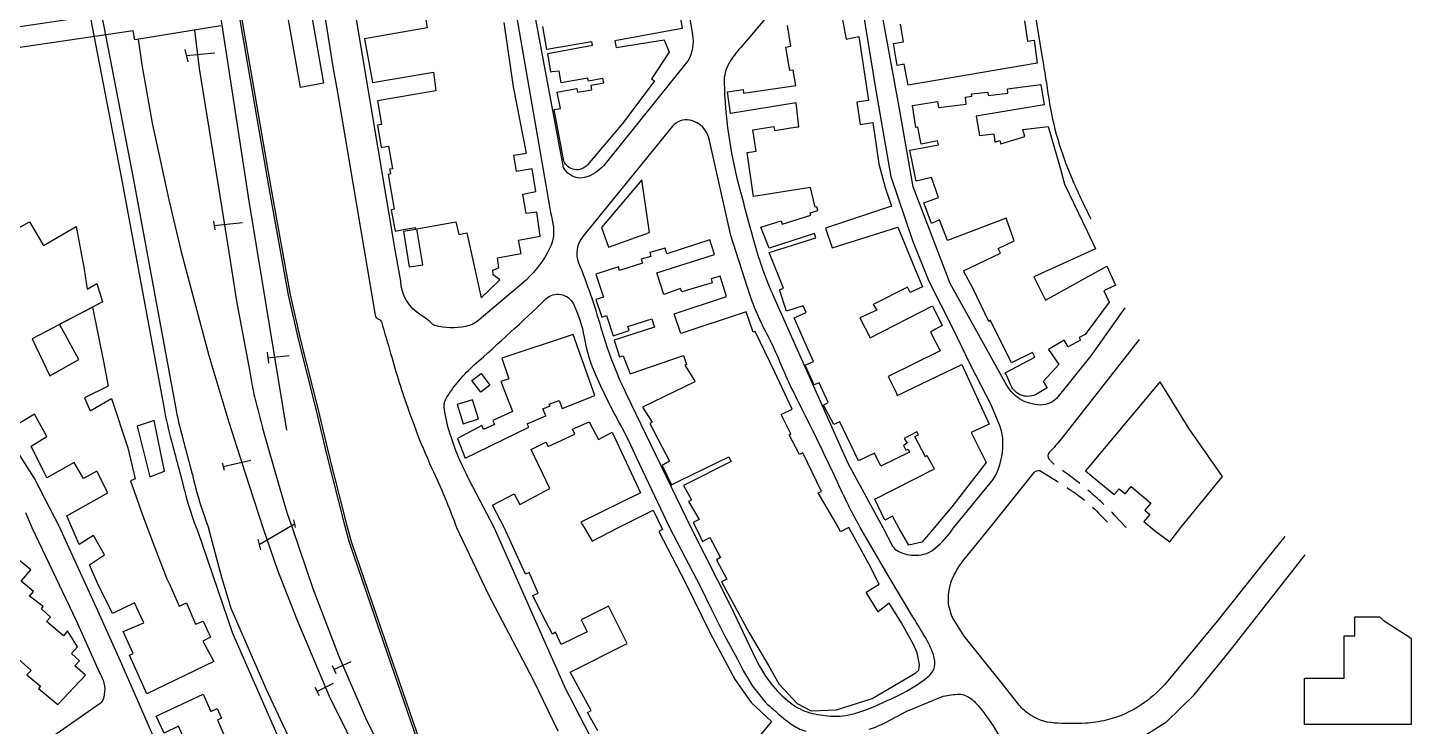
# Model space of a CAD drawing. Header units: metres. Extents: x 320405 to 332543, y 7395686 to 7410003.
# Drawn here: x 321026.5 to 321350.2, y 7406453.5 to 7406617 of the extents above; entities that cross this region are included whole.
import ezdxf

# ---------------------------------------------------------------- set-up
doc = ezdxf.new("R2010")
doc.units = ezdxf.units.M
doc.header["$LTSCALE"] = 10
doc.header["$MEASUREMENT"] = 0
doc.linetypes.add('DASHED', pattern=[0.75, 0.5, -0.25])
for name, color, linetype in [('Canaleta de Drenagem', 151, 'Continuous'), ('Edificações', 30, 'Continuous'), ('Estação', 45, 'Continuous'), ('Hidrografia', 140, 'Continuous'), ('Linha Férrea', 20, 'Continuous'), ('Portico', 45, 'Continuous'), ('Vias Primárias', 230, 'Continuous'), ('Vias Secundárias', 230, 'DASHED')]:
    doc.layers.add(name, color=color, linetype=linetype)

msp = doc.modelspace()

# ---------------------------------------------------------------- linework, layer by layer
at = {"layer": 'Canaleta de Drenagem'}
for points in [[(321026.7301007207, 7406893.870447836), (321032.0495267364, 7406872.56865732), (321038.7773382111, 7406845.364687771), (321044.9729443258, 7406814.046164319), (321050.4497865588, 7406777.092144434), (321055.5611556316, 7406747.24713417), (321062.3367413757, 7406704.586903598), (321076.3759270247, 7406617.35676686), (321082.9587435921, 7406579.482758415), (321087.4836835092, 7406554.362788773), (321089.9098997758, 7406543.74416422), (321093.9238938827, 7406527.687652464), (321096.4812505186, 7406516.863526815), (321100.5721611991, 7406500.866946368), (321101.7256709314, 7406496.529310475), (321110.6360498993, 7406470.543188872), (321119.2984804095, 7406445.429470213), (321122.4441771718, 7406438.358200908), (321131.2083668756, 7406421.470464563), (321153.079427363, 7406389.837047795), (321161.713432183, 7406379.200920487)], [(321027.2152042194, 7406893.991586581), (321032.5347675683, 7406872.689246111), (321039.2655450385, 7406845.47328353), (321045.4657760733, 7406814.131381305), (321050.9435600317, 7406777.171007296), (321056.0544912217, 7406747.328553807), (321062.8304707859, 7406704.665843676), (321076.8690773179, 7406617.439305185), (321083.4510956306, 7406579.569889471), (321087.9737065313, 7406554.462849243), (321090.3962052755, 7406543.86049487), (321094.4097519388, 7406527.805772947), (321096.9667981649, 7406516.982961121), (321101.0559803508, 7406500.993139561), (321102.2043510537, 7406496.674828377), (321111.108870315, 7406470.70579595), (321119.7641031021, 7406445.612944599), (321122.8949004438, 7406438.575167974), (321131.6376082906, 7406421.728825066), (321153.4797544468, 7406390.137228817), (321162.1016293409, 7406379.516044219)]]:
    msp.add_lwpolyline(points, dxfattribs=at)
at = {"layer": 'Edificações'}
msp.add_lwpolyline([(321177.2943305583, 7406631.160769588), (321179.6522982148, 7406616.742739253), (321163.9009257425, 7406613.881322326), (321164.1913499059, 7406612.282611166), (321175.4248409132, 7406614.119577156), (321176.5832976485, 7406611.182673551), (321172.4468186246, 7406604.947945656), (321173.152270965, 7406604.479907779), (321165.7690130444, 7406594.613347507), (321157.4960549958, 7406584.854335286, -0.5638083321284324), (321151.9403148396, 7406585.746021681), (321149.7022492094, 7406597.79558282), (321151.20187072, 7406598.074120048), (321150.4240102125, 7406601.852991817), (321155.0032501882, 7406602.728165502), (321155.1630312685, 7406601.892130412), (321158.5089464867, 7406602.39791128), (321158.342537723, 7406603.498762756), (321161.2868165644, 7406604.006721128), (321161.1084892158, 7406605.040359844), (321157.7198418059, 7406604.455737287), (321157.6014414639, 7406605.142021126), (321151.3293262541, 7406604.059931554), (321150.8554023334, 7406606.806936523), (321149.2655534772, 7406606.582704049), (321148.9440968959, 7406606.528447999), (321148.2344663301, 7406610.916111216), (321158.6666421685, 7406612.874046953), (321158.5276517541, 7406613.614608768), (321148.0039880266, 7406611.864412621), (321147.0214226283, 7406617.193300368)], format="xyb", dxfattribs=at)
for points in [[(321119.618765397, 7406619.255030288), (321120.0251350375, 7406616.888994693), (321105.3412410235, 7406614.338960318), (321107.2153935432, 7406604.082207806), (321121.4443961689, 7406606.52608904), (321122.0387875829, 7406602.150220616), (321108.3495894047, 7406599.83844107), (321109.3382200217, 7406594.325554544), (321108.3806692908, 7406594.153836159), (321109.265437399, 7406588.904667407), (321110.9394377079, 7406589.204255164), (321111.8793476451, 7406583.952339851), (321111.1638507936, 7406583.814034491), (321111.3760827765, 7406582.716092119), (321110.8339835476, 7406582.611304475), (321112.2859162176, 7406574.463122128), (321111.5641552145, 7406574.326302522), (321112.5163945211, 7406569.304079409), (321114.0935965701, 7406569.603125021), (321117.1744823372, 7406570.209919557), (321117.2686673624, 7406569.731712707), (321114.4754601, 7406569.249823358), (321115.815873391, 7406560.948647625), (321118.9843064831, 7406561.460263084), (321117.5565911038, 7406569.900895964), (321126.6786797438, 7406571.502628936), (321127.3883103095, 7406568.582238041), (321129.2745932657, 7406568.924287055), (321132.6043982282, 7406553.744387696), (321137.0077468669, 7406557.957487969), (321135.4368552724, 7406559.113377742), (321135.3883335246, 7406560.22208834), (321136.765138126, 7406560.738700299), (321136.4194206716, 7406563.055197761), (321141.9690956082, 7406564.116729185), (321141.3625737578, 7406567.199888231), (321146.4094952199, 7406568.192723209), (321145.6324875886, 7406573.814408479), (321143.1795042827, 7406573.475366598), (321142.3390739374, 7406578.022790835), (321145.3918543577, 7406578.586989197), (321144.5286178198, 7406583.880085335), (321140.9018764505, 7406583.288610028), (321140.2772522527, 7406587.118610016), (321143.265472054, 7406587.605950591), (321140.1737909298, 7406603.079650351), (321137.9903122652, 7406618.181704071)], [(321217.0481148961, 7406619.264352213), (321217.9845316563, 7406614.299514591), (321220.9773549329, 7406614.863990227), (321223.2430236507, 7406599.944594213), (321220.4878537758, 7406599.526192409), (321221.280029819, 7406594.30972453), (321224.2364018192, 7406594.758681013), (321225.6691110544, 7406585.080795323), (321227.1186982784, 7406579.574985672), (321228.6107420325, 7406575.149579115), (321213.1747609228, 7406570.070740992), (321214.7577829538, 7406565.400002728), (321230.1088510044, 7406570.266534566), (321234.0391125996, 7406560.554701519), (321235.8890042454, 7406556.3156527), (321232.9595037047, 7406554.940379767), (321232.3462161286, 7406556.246757753), (321224.3529586382, 7406552.163885355), (321225.171763137, 7406550.807484091), (321221.2293711053, 7406549.014675464), (321223.6372628538, 7406544.386398457), (321238.1877220608, 7406551.831272176), (321240.492505095, 7406547.224225797), (321238.914308542, 7406546.434695946), (321237.7085697986, 7406545.686184712), (321239.9951571766, 7406541.348059627), (321227.852589719, 7406535.283176759), (321229.7883235998, 7406531.407623061), (321229.9450901048, 7406530.853052285), (321245.0899407258, 7406538.161106397), (321251.482681036, 7406524.172481192), (321247.2067019856, 7406522.200391702), (321250.7912461255, 7406515.208438059), (321242.7002446325, 7406504.784199478), (321237.3749827798, 7406498.417369896), (321235.7360923256, 7406496.571222236), (321232.628634035, 7406495.873503415), (321230.3999814931, 7406499.719515109), (321228.8048290247, 7406502.64462392), (321227.0641113119, 7406501.726988979), (321224.71080653, 7406506.643058949), (321238.6486786678, 7406513.712858231), (321236.932221829, 7406516.779504566), (321236.5282219304, 7406516.553378591), (321234.0573082548, 7406521.259167174), (321234.8926375866, 7406521.697781581), (321234.5323243149, 7406522.383988508), (321231.5920067079, 7406520.840087659), (321232.249873139, 7406519.704613378), (321231.3945267726, 7406519.209046309), (321231.9284165576, 7406518.048624357), (321232.4827756418, 7406518.303675248), (321232.8032680736, 7406517.607077443), (321226.1300676614, 7406514.314392705), (321224.6156218795, 7406517.383681452), (321220.8988399802, 7406515.549750162), (321216.5166963218, 7406524.724477532), (321215.1035004091, 7406524.068687009), (321212.6774130054, 7406528.619118378), (321213.8116088668, 7406529.227729728), (321211.652391077, 7406533.86308361), (321210.5424560895, 7406533.337035816), (321208.4014339549, 7406538.00777408), (321210.3483690973, 7406538.81925588), (321208.3104556771, 7406543.388558919), (321205.8540421808, 7406549.064213597), (321208.6714124664, 7406550.283566568), (321207.9783728116, 7406551.88486609), (321204.0587375015, 7406550.632921146), (321202.3726067552, 7406555.61740092), (321203.3309112806, 7406555.999552232), (321200.0011063181, 7406564.36677881), (321210.9003039813, 7406567.784909993), (321210.5930350918, 7406568.764680571), (321200.0193019733, 7406565.355182513), (321198.0481059579, 7406570.278329359), (321202.772911177, 7406571.745601683), (321203.0148789227, 7406570.966434483), (321209.7484236211, 7406573.057514077), (321209.5772127375, 7406573.608835098), (321211.3561836695, 7406574.161288521), (321211.1429127222, 7406575.003323674), (321210.7694109005, 7406574.908723007), (321209.6569341868, 7406579.570267755), (321196.331649119, 7406577.454281784), (321194.8699314576, 7406587.736982841), (321196.9541257094, 7406588.033257481), (321196.155757782, 7406593.068229547), (321201.1084288484, 7406593.853547456), (321201.2623154368, 7406592.883049209), (321206.5113442317, 7406593.715358938), (321206.9397162944, 7406593.747609657), (321206.2725422578, 7406599.392597873), (321190.9639307372, 7406596.83784558), (321190.266430608, 7406601.930837454), (321193.935887807, 7406602.480474836), (321194.0086704297, 7406601.661916161), (321206.2118900726, 7406603.442929993), (321205.6053682221, 7406607.042700998), (321204.8504512479, 7406606.915505785), (321203.9221117539, 7406612.425298374), (321205.086666106, 7406612.621512983), (321204.2705174306, 7406617.465441259)], [(321259.7442192982, 7406618.569942887), (321260.392722408, 7406613.827116778), (321261.9788801711, 7406614.043997646), (321262.7033352805, 7406608.682177309), (321232.4803514425, 7406603.487750209), (321231.5402425732, 7406608.427409767), (321229.9148171798, 7406608.118061155), (321229.0716986395, 7406613.213737009), (321231.4102786017, 7406613.600672948), (321230.7153728558, 7406617.77832213)], [(321011.8272504217, 7406563.144098807), (321026.9749249647, 7406571.549897823), (321030.2588673225, 7406565.990803972), (321037.9012305142, 7406570.435852044), (321039.7936460378, 7406560.429493422), (321040.4615418055, 7406555.759862835), (321042.7435742391, 7406557.094031956), (321044.0236967484, 7406552.813535104), (321041.6856639255, 7406551.571358981), (321027.6056417756, 7406544.158821437), (321031.7244207068, 7406535.486657711), (321038.5147827088, 7406539.266825033), (321034.0129344099, 7406547.531990647), (321041.6856639255, 7406551.571358981), (321044.2476320331, 7406538.822093401), (321045.3646575506, 7406533.065275175), (321039.7987490318, 7406530.34131326), (321041.1345405673, 7406527.283815508), (321046.1438913705, 7406530.174545342), (321049.934355593, 7406518.632040256), (321051.659830311, 7406511.349617774), (321050.6007270898, 7406510.876094833), (321053.516193513, 7406502.690676914), (321056.1869150394, 7406495.45727956), (321059.1035080977, 7406488.004815662), (321059.7704760483, 7406486.567363844), (321061.9819943822, 7406481.588838863), (321063.6669102384, 7406482.360146929), (321065.7753083287, 7406477.361491229), (321067.6006559305, 7406478.062689753), (321069.2856380593, 7406474.346316959), (321067.4953486894, 7406473.399709262), (321070.0949596623, 7406468.650019764), (321054.4237974561, 7406461.057774968), (321050.3464389313, 7406470.073707429), (321051.2097727442, 7406470.522099192), (321048.8562321212, 7406475.613727361), (321053.723030454, 7406477.636284549), (321051.5087949415, 7406482.335840569), (321046.3606029363, 7406479.847853969), (321042.8476222997, 7406486.952605468), (321040.9700518497, 7406491.267950888), (321044.5117948165, 7406493.591515146), (321041.9406810831, 7406498.11236916), (321038.6072993283, 7406496.031559192), (321035.6702280212, 7406502.735242869), (321045.2992464449, 7406508.071970904), (321042.6832661275, 7406513.130761001), (321039.5663971206, 7406511.463030268), (321037.3957027392, 7406515.187625469), (321030.9948913745, 7406511.574200288), (321027.3747478627, 7406518.982149782), (321030.9925718317, 7406521.316977963), (321028.0983126565, 7406526.48693808), (321023.3673069837, 7406523.596208246)], [(321159.9260788759, 7406452.393163483), (321157.457555205, 7406456.678454591), (321158.3391802693, 7406457.148059645), (321153.4542895029, 7406466.153991187), (321166.7372504901, 7406472.846050084), (321162.4431141267, 7406481.556696731), (321155.9779520188, 7406478.386765956), (321157.3884991035, 7406475.569058304), (321151.3347576074, 7406472.633942943), (321150.0417782039, 7406475.510367338), (321149.2776545483, 7406475.040736508), (321146.9854823992, 7406479.50212629), (321144.6945694305, 7406484.036306272), (321145.928831266, 7406484.623319034), (321143.8717282069, 7406489.436931938), (321143.0028937641, 7406489.068624862), (321139.6517509391, 7406496.385045317), (321138.0024427027, 7406500.000000001), (321135.2427682802, 7406505.185222461), (321140.3119625089, 7406507.883144443), (321141.6411264336, 7406505.38574454), (321148.7093501836, 7406509.147588211), (321144.2920742985, 7406518.206674591), (321147.7795749418, 7406519.980611548), (321148.2949322502, 7406518.967436341), (321154.5119674886, 7406521.853624771), (321153.9700246326, 7406523.021004488), (321157.8720985437, 7406524.698528986), (321160.1040989552, 7406520.570351228), (321163.295260052, 7406522.295730633), (321169.8751659757, 7406508.122126066), (321155.9736851491, 7406501.238684524), (321156.7379026823, 7406500), (321158.5779606276, 7406496.774385256), (321164.76825199, 7406500.000000002), (321172.8228621716, 7406504.036409564), (321175.0725099561, 7406499.547262547), (321174.1883508136, 7406499.059724349), (321180.3561475405, 7406487.20842797), (321186.1603062364, 7406475.232042765), (321192.0726218972, 7406464.32219897), (321195.7976750141, 7406459.063364699), (321200.5060817131, 7406454.567796515), (321197.9898417341, 7406451.471893168)], [(321024.3044685288, 7406469.229170978), (321027.3569867925, 7406466.503739855), (321026.3394365229, 7406465.533676392), (321029.5364954363, 7406462.842346345), (321029.0739786113, 7406462.288017002), (321033.5602393872, 7406458.592548192), (321040.0814681572, 7406465.429182244), (321037.5839833381, 7406467.600258249), (321038.6477256449, 7406468.755106751), (321036.7977246173, 7406470.510448636), (321038.1852088199, 7406472.034841441), (321035.8714317869, 7406475.837845916), (321034.9002060996, 7406474.636833373), (321030.9227204585, 7406477.96275788), (321031.847687836, 7406479.025200974), (321029.7651360792, 7406480.933933258), (321030.1813945945, 7406481.488262601), (321026.9439093644, 7406483.936503277), (321027.8688767418, 7406485.045161963), (321024.9967526318, 7406487.418498841), (321027.2630121746, 7406490.051524556), (321024.1642356012, 7406492.638360456)], [(321349.4607963768, 7406474.557542597), (321350.2085094819, 7406474.040910986), (321350.2085094819, 7406464.722570852), (321350.2085094819, 7406453.880052838), (321325.2466507307, 7406453.880052838), (321325.2466507307, 7406464.722570852), (321334.4773705274, 7406464.722570852), (321334.4773705274, 7406474.656139273), (321336.9976540306, 7406474.639554843), (321336.9976540306, 7406479.080515341), (321342.7782211497, 7406479.080515341), (321343.6482731057, 7406478.292010291), (321346.5340679775, 7406476.437926218), (321349.4607968485, 7406474.557542606)], [(321064.483323015, 7406447.446806408), (321061.8412312734, 7406453.503781111), (321058.4319673342, 7406451.868012082), (321056.6270979814, 7406455.807214652), (321067.6057589245, 7406460.990784269), (321069.3774256796, 7406456.937705243), (321070.8993108165, 7406457.613257078), (321071.8522452523, 7406455.327789106), (321070.9433821289, 7406454.905559544), (321074.0462676066, 7406447.835476182)]]:
    msp.add_lwpolyline(points, dxfattribs=at)
msp.add_lwpolyline([(321233.5478298999, 7406598.710858803), (321239.37043967, 7406599.680390837), (321239.6059184919, 7406598.266202092), (321246.0846365616, 7406599.088292198), (321245.8813567028, 7406600.690297726), (321247.4141052323, 7406600.884789504), (321247.3417255046, 7406601.455198814), (321251.1672896734, 7406601.850632858), (321251.2493144375, 7406601.057097238), (321255.8557035821, 7406601.638326573), (321255.728332869, 7406602.647771613), (321263.5767267458, 7406603.648159401), (321264.3045529677, 7406598.88070383), (321248.4136804696, 7406596.238670065), (321249.1597023467, 7406591.7165462), (321252.5440942748, 7406592.119928141), (321252.7769217335, 7406590.166495695), (321253.9572901884, 7406590.522913088), (321254.1910898898, 7406589.748624858), (321259.8284217063, 7406591.471214494), (321259.333222489, 7406593.091799133), (321265.244661836, 7406593.785352997), (321268.0285971323, 7406584.182032051), (321269.1082060272, 7406580.299185999), (321274.342489602, 7406569.332386913), (321276.3015551809, 7406565.199491237), (321261.9391177483, 7406558.681688296), (321264.6199443294, 7406553.173519687), (321278.9520556703, 7406561.106697859), (321281.0445560561, 7406556.711957766), (321278.2480912154, 7406555.380456099), (321279.5152046149, 7406552.719221675), (321273.8875982137, 7406545.138906289), (321272.4804675197, 7406544.476038888), (321272.786739572, 7406543.825886527), (321269.9148800895, 7406542.256258734), (321269.0293581868, 7406543.801376695), (321265.3053140212, 7406541.666519054), (321267.7192709884, 7406538.121004099), (321264.0922703194, 7406534.17682512), (321265.002053096, 7406532.662373623), (321262.6790030531, 7406531.266838063, -0.4566859424655183), (321256.5532037104, 7406533.268626014, 0.01379784553598776), (321255.2309860755, 7406536.18429899), (321262.1695960518, 7406539.807659583), (321261.5651736293, 7406540.965107578), (321256.6805732995, 7406538.547975628), (321251.7939897994, 7406548.422905035), (321251.359320786, 7406548.207810189), (321247.6858542478, 7406555.799040741), (321245.4295929624, 7406560.059320188), (321254.1028554328, 7406564.204010658), (321253.5730684766, 7406565.312653476), (321257.3206826678, 7406567.103525236), (321255.4553991603, 7406572.368366785), (321241.7055487968, 7406567.12911947), (321239.8640243233, 7406571.962005651), (321237.9269176647, 7406571.111041788), (321236.1680042967, 7406575.984650502), (321239.5948527548, 7406577.201873201), (321237.9343594747, 7406581.876661833), (321234.3969604913, 7406581.006873615), (321232.9352428308, 7406588.246517925), (321239.5766570996, 7406589.52507355), (321239.4017313998, 7406590.433719224), (321235.5272418201, 7406589.687831338), (321234.7563740535, 7406593.692078071), (321234.2875058145, 7406593.601815049)], format="xyb", close=True, dxfattribs=at)
for points in [[(321160.8076643022, 7406570.219355391), (321162.4210124258, 7406565.600514219), (321172.0040576728, 7406568.987978941), (321170.1723616831, 7406581.36543534)], [(321216.1891745226, 7406500), (321211.4158475548, 7406508.084382727), (321212.2346520536, 7406508.407560071), (321207.8534366543, 7406517.49082715), (321207.0852815378, 7406517.088528158), (321204.6767541755, 7406521.687402765), (321205.0776942112, 7406521.889009152), (321202.801101496, 7406526.416530226), (321205.411281229, 7406527.644868427), (321201.3293891717, 7406536.318759637), (321196.737665721, 7406545.871491008), (321196.2467360599, 7406545.700338464), (321194.596996625, 7406550.432409654), (321179.3429720709, 7406545.358289449), (321177.7660152577, 7406549.962976869), (321190.0116914306, 7406554.055770247), (321188.5064627989, 7406558.811858931), (321186.404187116, 7406558.188102453), (321186.681886469, 7406557.252159312), (321179.5739888542, 7406555.143207942), (321179.2823198857, 7406555.933501388), (321175.3641887279, 7406554.487459693), (321173.7068731961, 7406559.573113387), (321187.198663078, 7406563.902043662), (321186.1178211467, 7406567.270656993), (321176.0431792061, 7406564.038141301), (321175.6795800906, 7406565.331592925), (321172.0621956853, 7406564.314718582), (321172.3255142542, 7406563.378375106), (321170.0797056858, 7406562.746808684), (321170.3623423552, 7406561.870107548), (321164.9949448729, 7406560.1397307), (321164.7257954599, 7406560.974596171), (321159.4793814486, 7406559.283222769), (321161.2073176226, 7406553.923395929), (321159.483696415, 7406553.367723606), (321160.8284630955, 7406549.196437269), (321161.9740910035, 7406549.565772317), (321163.4956128189, 7406544.846215199), (321167.2292931617, 7406546.049903586), (321166.9236154634, 7406546.998074912), (321172.5311059902, 7406548.805854529), (321173.1646406948, 7406546.840714631), (321163.7331708162, 7406543.800135439), (321164.9623389821, 7406539.892582097), (321165.8330389702, 7406540.16647131), (321167.4915351011, 7406535.922454573), (321179.9312982662, 7406540.229913194), (321180.6682738814, 7406538.101557957), (321180.2400924017, 7406537.953293558), (321182.5150813516, 7406534.367900777), (321182.6363857221, 7406534.087184689), (321170.372513894, 7406528.168557262), (321172.5863186503, 7406524.606529596), (321172.0889707319, 7406524.283352252), (321176.7106672376, 7406515.486795188), (321174.9456886509, 7406514.500750443), (321177.1837542811, 7406509.99513929), (321178.9852699524, 7406510.890003531), (321190.5818219706, 7406516.508224313), (321191.1193724658, 7406515.39866801), (321179.9858852327, 7406509.785191963), (321181.7993855672, 7406506.418957871), (321181.1067861754, 7406506.045831941), (321183.6553424317, 7406501.882680254), (321182.1814943338, 7406501.144326175), (321183.1822553882, 7406499.33028692), (321184.3991768326, 7406496.717060395), (321186.0854844144, 7406497.652765026), (321188.6337340834, 7406492.936815745), (321187.6593935817, 7406492.450250368), (321190.059855241, 7406487.874726376), (321188.8256596781, 7406487.26273709), (321195.3487440823, 7406475.34795549), (321199.8113455221, 7406467.700112795), (321202.2471305039, 7406463.433302769), (321206.5651250213, 7406458.767486965), (321209.787897723, 7406457.083234094), (321215.7462728756, 7406457.307790834), (321224.1114055894, 7406459.932465266), (321234.2744490277, 7406465.934898868), (321234.9864823803, 7406466.608594862), (321235.1363248422, 7406467.918586501), (321234.6491545913, 7406470.650822373), (321233.862233144, 7406472.409953266), (321230.972480509, 7406477.649352761), (321228.0970427664, 7406482.256451823), (321225.5210911296, 7406480.281991843), (321222.6456533871, 7406484.889090905), (321225.6961171986, 7406486.714001045), (321223.2998307162, 7406491.500601155), (321218.6456350449, 7406500.000000001), (321216.6497679145, 7406498.970283131)], [(321127.0607885094, 7406520.825118769), (321128.9046149366, 7406516.189764886), (321143.7886611614, 7406523.493101081), (321143.4039758505, 7406524.277081689), (321147.731053194, 7406526.118622135), (321147.0394136764, 7406527.743771174), (321148.7313449252, 7406528.463832217), (321148.5559229106, 7406528.843219456), (321150.8728363821, 7406529.68300876), (321151.5404569173, 7406527.841095551), (321159.2489031451, 7406530.84361645), (321154.1480543781, 7406545.164854835), (321137.4505078178, 7406539.647250391), (321139.062378366, 7406534.769357493), (321137.2190781375, 7406534.160249952), (321139.8583995672, 7406527.375947133), (321139.9493778441, 7406527.151846055), (321135.3155509029, 7406525.012270496), (321135.7412508681, 7406524.090302604), (321133.1839435037, 7406522.909517823), (321132.7655481214, 7406523.815665674)], [(321130.4573108759, 7406534.412720992), (321132.618299467, 7406536.032293817), (321134.6665725214, 7406533.299292477), (321132.5055839304, 7406531.679719652)], [(321296.3289067028, 7406500.000000001), (321306.0757128494, 7406511.901177934), (321298.21518966, 7406523.049616842), (321291.4646014581, 7406534.04944135), (321291.1128187841, 7406533.794673808), (321274.0210330216, 7406513.2174769), (321280.7049038196, 7406507.683359745), (321281.8444236227, 7406509.059623189), (321283.2798646063, 7406507.871105515), (321284.696352212, 7406509.581878865), (321289.268992357, 7406505.678244833), (321287.8826883361, 7406504.054355563), (321289.0446710142, 7406503.062378285), (321287.6086142341, 7406501.38020961), (321290.0392751079, 7406499.344440673), (321293.7536885848, 7406496.590811668)], [(321126.981940669, 7406528.753579025), (321128.4083209262, 7406524.249180187), (321132.0100068143, 7406525.389703891), (321130.5836265571, 7406529.894102729)], [(321052.1583994578, 7406523.720420703), (321055.1002423957, 7406511.859999775), (321058.5801529799, 7406513.185791837), (321056.140590457, 7406525.010358952)]]:
    msp.add_lwpolyline(points, close=True, dxfattribs=at)
at = {"layer": 'Estação'}
for points in [[(321090.9359509858, 7406631.501637484), (321095.770326213, 7406603.933593407), (321090.3277517799, 7406602.979175062), (321087.0877914785, 7406621.455061644)], [(321071.7289245999, 7406617.413108784), (321051.5693767825, 7406614.116388215), (321051.2328012846, 7406616.174557751), (321010.9361149054, 7406610.248525899), (321011.4758170125, 7406606.578581644), (320996.0763295544, 7406604.195437824), (321000.0000000001, 7406575.293475596), (320990.9815460062, 7406574.125791031), (320984.3461969551, 7406613.822348358), (321009.9960060362, 7406617.759450461), (321010.403843615, 7406615.102431222), (321050.5359265609, 7406621.047838915)]]:
    msp.add_lwpolyline(points, dxfattribs=at)
at = {"layer": 'Hidrografia'}
for points in [[(321041.1444037824, 7406619.596012064), (321045.0588436459, 7406599.395559418), (321048.6654536612, 7406580.834771724), (321058.4584430594, 7406527.733137495, 0.02010023246894487), (321060.1196890533, 7406520.392721727, -0.002603958639679046), (321063.2118524772, 7406508.65343061, 0.02953641017878066), (321066.3117874762, 7406499.022489944), (321074.4417827824, 7406475.270164829), (321085.4079181947, 7406450.402593774), (321099.308474008, 7406425.021392995), (321109.2398945342, 7406408.605424139), (321124.9561884151, 7406384.951418326), (321135.4039391582, 7406371.042767745), (321136.1699184481, 7406370.961213851), (321136.9464350893, 7406373.02952267), (321128.4905751176, 7406384.836046888), (321110.0146880865, 7406411.870724511), (321096.9746163621, 7406433.376104838), (321089.2020274129, 7406447.545733035), (321082.2992669963, 7406462.196178657), (321074.1782164529, 7406481.046392056), (321071.9348209744, 7406488.28543426), (321068.8286255895, 7406500.000000001)], [(321043.8064821218, 7406620.050898617), (321047.7095347354, 7406599.909209833), (321051.3183397492, 7406581.337127835), (321061.1136676436, 7406528.222813313, 0.02010023246852007), (321062.7270157672, 7406521.094040063, -0.002603958639566853), (321065.8263424262, 7406509.327553972, 0.0295364101801504), (321068.8286255896, 7406500.000000001)]]:
    msp.add_lwpolyline(points, format="xyb", dxfattribs=at)
at = {"layer": 'Linha Férrea', "flags": 128}
for points in [[(321087.1614689828, 7406522.776757271), (321078.3131932152, 7406576.327819341), (321073.0248005775, 7406610.983017709), (321068.2112085083, 7406642.186208197), (321060.6104754391, 7406688.441958269), (321052.0630842114, 7406740.34972876), (321045.1435806474, 7406782.000294399), (321039.6724430447, 7406809.626004944)], [(321052.356628038, 7406614.245128573), (321053.2652748907, 7406608.217462441), (321055.6852970766, 7406594.585040003), (321059.5367108313, 7406576.66874853), (321062.4116244046, 7406564.49416258), (321068.9438647414, 7406540.260579657), (321073.5837569013, 7406524.660785647), (321077.3805836895, 7406512.674916394), (321081.5959105538, 7406499.776130117), (321084.9968489137, 7406489.986809854), (321089.4692865013, 7406478.448237118), (321097.088939398, 7406460.528476425), (321105.2724710509, 7406443.943675195)]]:
    msp.add_lwpolyline(points, dxfattribs=at)
msp.add_lwpolyline([(321065.5620853438, 7406616.404636471), (321066.687603455, 7406607.377673137), (321069.4654735327, 7406590.062916138), (321071.9582783403, 7406574.732043422), (321073.8627569526, 7406562.908942321), (321075.4215181107, 7406552.970649237), (321078.2600403735, 7406537.696391529, -0.005510536818014326), (321078.8847578801, 7406534.115492194, 0.02515028081864201), (321079.9037145898, 7406529.381062044, -0.003861830186120802), (321081.7960627647, 7406522.108392313), (321085.1198025085, 7406510.415033941), (321087.2547594244, 7406503.29097861), (321088.5223900927, 7406499.757258448), (321093.2708584508, 7406485.691574235), (321099.2644822648, 7406470.065819092), (321105.5644873498, 7406455.470823767), (321114.8862822411, 7406436.675905376)], format="xyb", dxfattribs=at)
at = {"layer": 'Portico'}
for points in [[(321063.2814775512, 7406611.832303531), (321063.9823260818, 7406608.986308681)], [(321063.6319018165, 7406610.409306105), (321070.3353484138, 7406611.039209943)], [(321070.0276821196, 7406571.66996614), (321070.3515916654, 7406569.639568419)], [(321070.1896368925, 7406570.65476728), (321076.7762754014, 7406571.367184105)], [(321082.5407187357, 7406540.997872564), (321082.8741831354, 7406538.429890225)], [(321082.7074509355, 7406539.713881394), (321087.6829022122, 7406540.236971544)], [(321072.0530722667, 7406515.144662506), (321072.5047779829, 7406513.430486435)], [(321072.2789251248, 7406514.28757447), (321078.7677458174, 7406515.716002438)], [(321080.6783582825, 7406496.004891992), (321088.918105945, 7406500.81623526)], [(321088.7196038561, 7406501.741537157), (321088.918105945, 7406500.81623526), (321089.0932103131, 7406500.000000001)], [(321080.3419079909, 7406497.264738736), (321081.0148085741, 7406494.745045247)], [(321097.7862046846, 7406467.673909106), (321098.5878569235, 7406465.832681787)], [(321098.1870308041, 7406466.753295447), (321102.1945753846, 7406468.594600903)], [(321094.219497174, 7406461.629793668), (321098.1067700316, 7406463.591157084)], [(321093.7385297178, 7406462.590452693), (321094.7004646303, 7406460.669134643)]]:
    msp.add_lwpolyline(points, dxfattribs=at)
at = {"layer": 'Vias Primárias'}
for points in [[(321137.2382251704, 7406640.898476537), (321148.040379338, 7406578.270481501, 0.007116498353115352), (321149.3989882842, 7406571.011965522, -0.1640241660618884), (321148.6893577185, 7406565.404720645, -0.09220840734731538), (321143.1942697475, 7406557.945693175), (321132.1191807473, 7406548.54288372, -0.1274630325731901), (321129.025919307, 7406547.047303893, -0.1115130315254819), (321121.8507658085, 7406547.228943714, -0.132670582751372), (321121.2199830841, 7406547.582787522, 0.05564771947360899), (321118.5452217208, 7406549.675183905, -0.2456524952817497), (321113.8022208456, 7406557.653182294), (321112.540655395, 7406564.982467035), (321076.7801270569, 7406778.010593135)], [(321283.1916434094, 7406551.423172317), (321275.2644028161, 7406540.123760052), (321267.6343579292, 7406530.621874331, -0.2321785372027628), (321263.4129658462, 7406528.645066923, -0.2834442990788788), (321255.2188556381, 7406533.905544868), (321242.3484619586, 7406557.049288862), (321233.6388081778, 7406579.709446319), (321230.4485032409, 7406597.944197219), (321222.1634147558, 7406643.632509694, -0.1809590304547518), (321223.3340019286, 7406650.114928254, -0.08494679719294398), (321231.2612425219, 7406659.409225607, -0.001810345467939485), (321238.4788525486, 7406665.384468043, 0.03473947949771877), (321241.6752227042, 7406668.406294162, -0.2285396580291023), (321246.7093540682, 7406670.401973239, -0.1981401687733624), (321253.1809422188, 7406667.170199794, -0.1509066080642049), (321255.3704861011, 7406662.225822318), (321263.879987671, 7406609.996117315, -0.002522257765718333), (321265.4023575177, 7406600.345617196, 0.06460368304447783), (321270.7640106808, 7406581.731073942, 0.01441157288548897), (321275.221946286, 7406572.219752385, 0.6156406955347205)], [(321179.9009721735, 7406628.207278628), (321182.066255182, 7406615.372184237, -0.1676418393838735), (321181.0472984724, 7406609.255404278), (321161.6264688009, 7406585.094949075, -0.1268661626630229), (321157.623424584, 7406582.106148378, -0.3920994846504183), (321151.8735974366, 7406584.259877689), (321141.5869868426, 7406639.372230247)], [(321093.9628910972, 7406633.043144003), (321097.9295440027, 7406607.802285707), (321098.978826805, 7406601.81053056), (321107.8219153937, 7406549.682260782, 0.2784122207821354), (321108.6103937998, 7406548.766984799, -0.2433643365095985), (321109.2896982739, 7406548.075809894, -0.007307012546525338), (321111.4489160636, 7406540.69698702, 0.0183668172172957), (321115.7309603319, 7406527.180153559), (321117.1540921298, 7406523.331123278, 0.01984108301392445), (321121.1047439324, 7406513.823729291, -0.01948160878424887), (321126.8606362985, 7406500.000000001), (321134.2234244419, 7406484.351077495), (321144.8230720991, 7406464.34511345), (321150.5783878518, 7406452.42422304)], [(321210.269521256, 7406632.396789313), (321193.2929746453, 7406612.267794563, 0.0547865920075279), (321190.6121480633, 7406608.630280217, 0.1390108048854596), (321189.4536913279, 7406604.082207806, 0.05712524791519791), (321192.838083257, 7406580.233135154, 0.003896283642597685), (321196.4832795821, 7406566.68799419, 0.03733730046798169), (321201.0928456495, 7406553.874130426), (321218.4211749341, 7406515.066900536), (321226.6031547049, 7406500.000000002), (321228.8778008573, 7406495.652503704, 0.1589190259502319), (321230.1347942117, 7406494.424942328, 0.1212457902150727), (321234.4364856571, 7406493.476375688, 0.1692213064817041), (321238.8309588127, 7406495.128177121, 0.0748265743143258), (321243.1612012396, 7406500.000000001), (321252.4045942491, 7406511.240669494, 0.05574882939931576), (321253.2779857153, 7406512.811736001, 0.1106991981819831), (321254.648725098, 7406520.542043723, 0.0874278693098912), (321253.9269640958, 7406523.778535086), (321251.8890506756, 7406528.682810264), (321247.1763758929, 7406537.932287402), (321243.0338316504, 7406546.46228213), (321237.4417001838, 7406557.565900821), (321233.6206125217, 7406567.030043203), (321228.5197637547, 7406582.009431071), (321225.0322631113, 7406602.263450634), (321220.6167840352, 7406629.075375437, 0.1888604362297143)], [(321163.4560915835, 7406440.909813323), (321152.4550967574, 7406462.175248897), (321135.643072702, 7406500.000000002), (321129.8204629319, 7406511.129798434, -0.04412110232865112), (321125.3625273267, 7406521.858342689, -0.03878829118007461), (321124.0099835983, 7406527.684970725, -0.1815756272830284), (321124.6104402309, 7406530.520439105, -0.06934609463141199), (321131.0092457598, 7406538.019568874, 0.009031127537758817), (321147.7856401606, 7406553.46131265, -0.5091551174887832), (321154.2087065633, 7406552.293628084, -0.0689428197734242), (321156.7136418074, 7406544.511423269, 0.06179017313395999), (321159.5157727599, 7406535.361022398, 0.02038920179376614), (321164.9865998561, 7406524.356479973, -0.02364012355290216), (321168.9471875438, 7406516.258174689), (321176.7167324554, 7406500.000000002), (321179.4010261073, 7406494.780954459), (321183.9065059517, 7406486.094639947), (321186.4633710653, 7406480.946614837), (321189.5726187174, 7406474.702354865), (321192.5663531404, 7406469.181589281), (321193.9680196901, 7406466.378393273), (321196.0955705763, 7406462.817498699), (321199.2256941132, 7406458.945776562, -0.003088621809632238), (321201.6812946174, 7406456.782845637, 0.02441281314348318), (321205.1295268747, 7406453.997383218, 0.08720655099460399), (321208.5464121687, 7406452.318568991, 0.05158046410045737)], [(321286.5153831532, 7406543.985375475), (321268.4210083691, 7406520.856511296, -0.02906432740342151), (321265.4872705769, 7406517.524935521, 0.3969619897517398), (321265.4508792656, 7406516.029355694, 2.611318511405996)], [(321320.5849646471, 7406497.888122065), (321316.6262357688, 7406492.978314408), (321304.8259927824, 7406478.031733297), (321292.4862241516, 7406463.181733235, -0.06288219588600247), (321287.0469626672, 7406458.489909885, -0.08720801148859048), (321278.8440654009, 7406454.903394397, -0.04635000779992634), (321273.9634823569, 7406454.187864658, -0.02954061017536439), (321266.6650742192, 7406454.232585267, -0.1423056109034136), (321260.6088143624, 7406456.428921327, -0.06757622213084907), (321258.2357233076, 7406458.709698144), (321254.4687858758, 7406463.461630116), (321245.5981916598, 7406474.568605448), (321242.9099078811, 7406478.919778905, -0.1143360886850649), (321241.9217163955, 7406483.402227325, -0.1195425356150459), (321243.354464818, 7406489.045040218, -0.04932900079815349), (321245.9072872999, 7406492.897739986), (321251.6949636834, 7406500.000000001), (321261.9512481848, 7406512.825889752, -0.2933783829317353), (321263.3280527871, 7406513.29060462)], [(321025.993559562, 7406503.482244574), (321027.49496645, 7406500.000000001), (321037.8782339046, 7406478.183345182), (321042.4821286345, 7406467.899332153, 0.008529234135033913), (321043.9016887996, 7406464.868099703, -0.2116836652699969), (321044.1006392952, 7406459.611043945, -0.1642989633913934), (321043.2685199006, 7406458.633222037), (321019.3702709108, 7406441.996665879)], [(321223.4057344111, 7406452.755258647, 0.04451806939434792), (321227.235895951, 7406454.379042039), (321232.2054168915, 7406457.029440486), (321240.6973954575, 7406460.499527738, -0.06297350577500695), (321244.4449150027, 7406460.96740583, -0.1036896738370151), (321245.8777959706, 7406460.664671795, -0.09834815755916479), (321248.2751428153, 7406458.985831793, -0.03515699733252246), (321249.9483946851, 7406456.972966218), (321252.4084354569, 7406453.550589541), (321255.7933773334, 7406447.749695096)]]:
    msp.add_lwpolyline(points, format="xyb", dxfattribs=at)
msp.add_lwpolyline([(321221.2536319792, 7406500.000000001, -0.0173977333498403), (321216.5409571966, 7406509.344066683, 0.009169893933112157), (321207.2187163457, 7406528.609682543, -0.01822829184224914), (321202.2270415109, 7406539.420790354, 0.02240732126555573), (321199.4552366519, 7406545.294597564, -0.04490409679818342), (321194.815344491, 7406556.393498339), (321191.0549090151, 7406568.287368201), (321186.0147124324, 7406590.515836212, 0.3168577716489753), (321181.3990811463, 7406595.321035123, 0.2767926514704077), (321177.3899717107, 7406593.865557593), (321156.4164461009, 7406568.060908164, 0.2830253808380933), (321155.403554609, 7406561.920538617, -0.02782896307777218), (321160.5468599061, 7406547.026073264, 0.04336469898043097), (321166.4968392653, 7406531.386176956), (321181.6659507602, 7406500.000000002), (321190.9113262495, 7406481.629822015), (321196.8689724029, 7406469.178212682, 0.05919054241914964), (321200.7817096649, 7406462.999448426, 0.06831281515443713), (321205.6225291189, 7406458.475037383, 0.0985795038961882), (321210.1080608957, 7406456.478977478, 0.04281360392927982), (321214.9488803496, 7406455.813632769, 0.04626386457198893), (321217.1391251629, 7406455.904465866, 0.06235975662437428), (321222.8219386364, 7406457.406897889, 0.01801626894016601), (321230.4637716468, 7406460.810870811, 0.05066519713238703), (321236.7315738028, 7406464.708471617, 0.06477836432868303), (321238.1299929926, 7406466.111229521, 0.1629311019966008), (321238.7444730043, 7406467.896754595, 0.098963732352042), (321238.1578937783, 7406470.965645148, 0.031793366157587), (321236.9278733924, 7406473.513869248, 0.01399693655509021), (321233.6027094462, 7406479.045177039), (321228.0968439485, 7406488.349151461)], format="xyb", close=True, dxfattribs=at)
for points in [[(321056.396667977, 7406450.134167019), (321048.5968409686, 7406467.992098418), (321042.3529632394, 7406481.850847501), (321035.3531796631, 7406496.987523419), (321034.061260622, 7406500.000000001), (321028.081545676, 7406511.615466971), (321022.6328734753, 7406520.196642946)], [(321287.750446848, 7406451.250584151), (321292.961730416, 7406454.510909839), (321299.4386227831, 7406460.804530022), (321307.5932735601, 7406470.913217645), (321325.3478719919, 7406493.55876218)]]:
    msp.add_lwpolyline(points, dxfattribs=at)
at = {"layer": 'Vias Secundárias', "flags": 128}
for points in [[(321283.5191652086, 7406500.000000001), (321280.7049038196, 7406502.944211678, 0.02598022272875908), (321274.8155766465, 7406508.497200503, 0.02570467307105956), (321267.6222274927, 7406513.995933278, -0.07581483260549857), (321265.4508792656, 7406516.029355694, 129.9076146744558)], [(321263.3280527871, 7406513.29060462), (321269.5812930716, 7406509.370015229, -0.06288786291712527), (321277.5145988837, 7406502.880519792, 0.01557717230913149), (321280.4259037683, 7406500.000000001, 0.3930094594612494)]]:
    msp.add_lwpolyline(points, format="xyb", dxfattribs=at)

doc.saveas('drawing.dxf')
